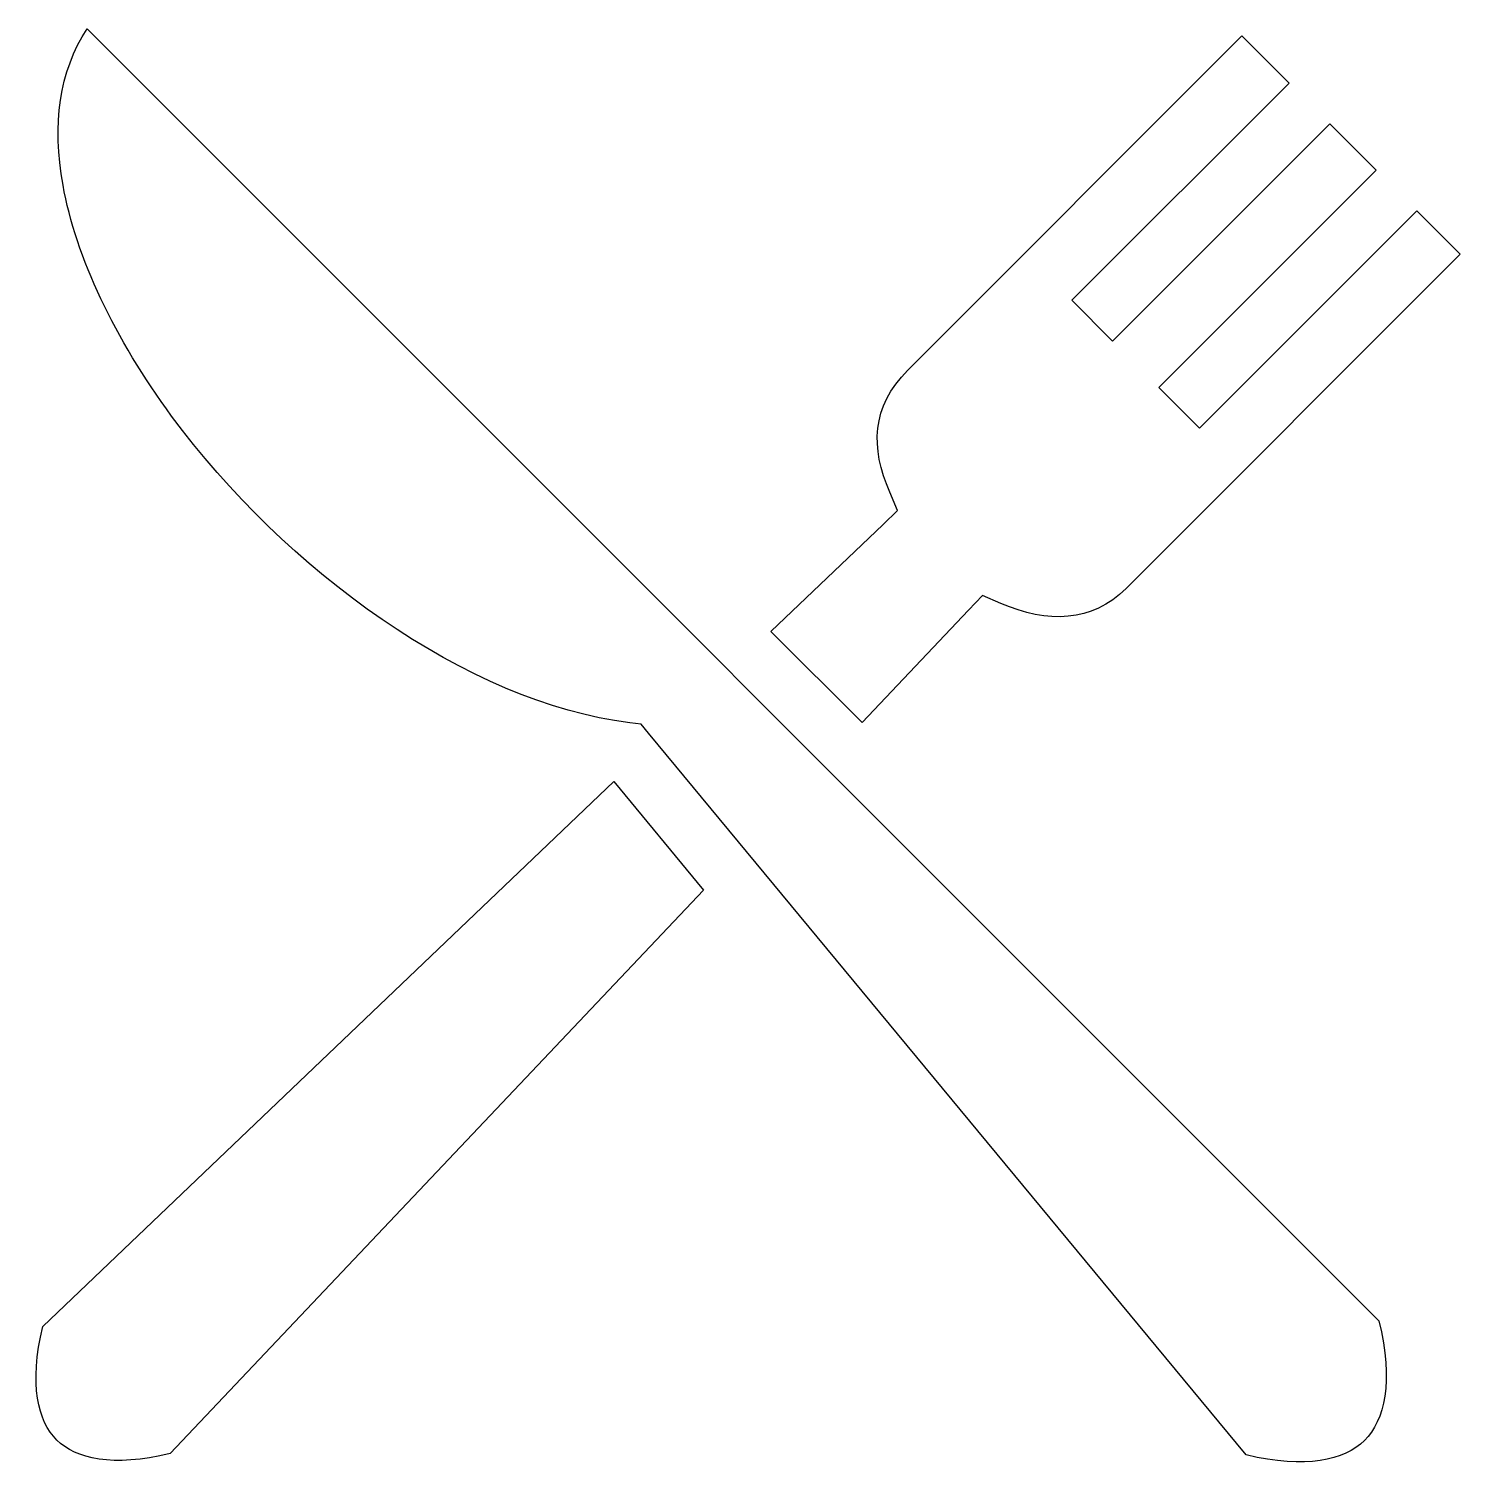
# Model space of a CAD drawing. Header units: centimetres. Extents: x -9.9 to 9.7, y -10.1 to 9.6.
import ezdxf

# ---------------------------------------------------------------- set-up
doc = ezdxf.new("R2010")
doc.units = ezdxf.units.CM
doc.header["$MEASUREMENT"] = 0
doc.layers.add('Layer 1', color=7, linetype='Continuous')

msp = doc.modelspace()

# ---------------------------------------------------------------- linework, layer by layer
at = {"layer": 'Layer 1'}
for points, knots in [([(-9.11225, 9.64854), (-9.49674, 9.06211), (-9.59153, 8.34175), (-9.44297, 7.50986), (-9.44297, 7.50986), (-9.26586, 6.51782), (-8.72991, 5.39986), (-7.95528, 4.34726), (-7.95528, 4.34726), (-6.40594, 2.24202), (-3.90505, 0.42218), (-1.68014, 0.14628), (-1.68014, 0.14628), (-1.68014, 0.14628), (-1.52462, 0.12646), (-1.52462, 0.12646), (-1.52462, 0.12646), (-1.52462, 0.12646), (-1.42447, 0.00653), (-1.42447, 0.00653), (-1.42447, 0.00653), (-1.42447, 0.00653), (6.76265, -9.87658), (6.76265, -9.87658), (6.76265, -9.87658), (7.57868, -10.07156), (8.10557, -9.95016), (8.37954, -9.67881), (8.37954, -9.67881), (8.65561, -9.40539), (8.78292, -8.87741), (8.57845, -8.03957), (8.57845, -8.03957), (8.57845, -8.03957), (-9.11216, 9.64858), (-9.11216, 9.64858), (-9.11216, 9.64858), (-9.11216, 9.64858), (-9.11225, 9.64854), (-9.11225, 9.64854)], [0, 0, 0, 0, 0.09090909, 0.09090909, 0.09090909, 0.09090909, 0.18181818, 0.18181818, 0.18181818, 0.18181818, 0.27272727, 0.27272727, 0.27272727, 0.27272727, 0.36363636, 0.36363636, 0.36363636, 0.36363636, 0.45454545, 0.45454545, 0.45454545, 0.45454545, 0.54545455, 0.54545455, 0.54545455, 0.54545455, 0.63636364, 0.63636364, 0.63636364, 0.63636364, 0.72727273, 0.72727273, 0.72727273, 0.72727273, 0.81818182, 0.81818182, 0.81818182, 0.81818182, 1, 1, 1, 1]), ([(6.70344, 9.55104), (6.70344, 9.55104), (2.12822, 4.97582), (2.12822, 4.97582), (2.12822, 4.97582), (1.6222, 4.46989), (1.61782, 3.91319), (1.87909, 3.30491), (1.87909, 3.30491), (1.87909, 3.30491), (1.98717, 3.05317), (1.98717, 3.05317), (1.98717, 3.05317), (1.98717, 3.05317), (1.78949, 2.86341), (1.78949, 2.86341), (1.78949, 2.86341), (1.78949, 2.86341), (0.25301, 1.39812), (0.25301, 1.39812), (0.25301, 1.39812), (0.25301, 1.39812), (1.50093, 0.15024), (1.50093, 0.15024), (1.50093, 0.15024), (1.50093, 0.15024), (2.95969, 1.69072), (2.95969, 1.69072), (2.95969, 1.69072), (2.95969, 1.69072), (3.14945, 1.89102), (3.14945, 1.89102), (3.14945, 1.89102), (3.14945, 1.89102), (3.40111, 1.78164), (3.40111, 1.78164), (3.40111, 1.78164), (4.04059, 1.50607), (4.647, 1.51737), (5.11684, 1.98721), (5.11684, 1.98721), (5.11684, 1.98721), (9.69206, 6.56243), (9.69206, 6.56243), (9.69206, 6.56243), (9.69206, 6.56243), (9.09774, 7.15675), (9.09774, 7.15675), (9.09774, 7.15675), (9.09774, 7.15675), (6.12224, 4.18256), (6.12224, 4.18256), (6.12224, 4.18256), (6.12224, 4.18256), (5.56617, 4.73989), (5.56617, 4.73989), (5.56617, 4.73989), (5.56617, 4.73989), (8.54028, 7.714), (8.54028, 7.714), (8.54028, 7.714), (8.54028, 7.714), (7.90649, 8.34799), (7.90649, 8.34799), (7.90649, 8.34799), (7.90649, 8.34799), (4.93238, 5.3738), (4.93238, 5.3738), (4.93238, 5.3738), (4.93238, 5.3738), (4.37492, 5.93118), (4.37492, 5.93118), (4.37492, 5.93118), (4.37492, 5.93118), (7.34903, 8.90529), (7.34903, 8.90529), (7.34903, 8.90529), (7.34903, 8.90529), (6.70344, 9.55105), (6.70344, 9.55105), (6.70344, 9.55105), (6.70344, 9.55105), (6.70344, 9.55104), (6.70344, 9.55104)], [0, 0, 0, 0, 0.04545455, 0.04545455, 0.04545455, 0.04545455, 0.09090909, 0.09090909, 0.09090909, 0.09090909, 0.13636364, 0.13636364, 0.13636364, 0.13636364, 0.18181818, 0.18181818, 0.18181818, 0.18181818, 0.22727273, 0.22727273, 0.22727273, 0.22727273, 0.27272727, 0.27272727, 0.27272727, 0.27272727, 0.31818182, 0.31818182, 0.31818182, 0.31818182, 0.36363636, 0.36363636, 0.36363636, 0.36363636, 0.40909091, 0.40909091, 0.40909091, 0.40909091, 0.45454545, 0.45454545, 0.45454545, 0.45454545, 0.5, 0.5, 0.5, 0.5, 0.54545455, 0.54545455, 0.54545455, 0.54545455, 0.59090909, 0.59090909, 0.59090909, 0.59090909, 0.63636364, 0.63636364, 0.63636364, 0.63636364, 0.68181818, 0.68181818, 0.68181818, 0.68181818, 0.72727273, 0.72727273, 0.72727273, 0.72727273, 0.77272727, 0.77272727, 0.77272727, 0.77272727, 0.81818182, 0.81818182, 0.81818182, 0.81818182, 0.86363636, 0.86363636, 0.86363636, 0.86363636, 0.90909091, 0.90909091, 0.90909091, 0.90909091, 1, 1, 1, 1]), ([(-1.90026, -0.65626), (-1.90026, -0.65626), (-9.71845, -8.11603), (-9.71845, -8.11603), (-9.71845, -8.11603), (-9.91137, -8.91511), (-9.78777, -9.41426), (-9.52734, -9.67224), (-9.52734, -9.67224), (-9.26683, -9.93022), (-8.76292, -10.04867), (-7.9737, -9.85803), (-7.9737, -9.85803), (-7.9737, -9.85803), (-0.66936, -2.14268), (-0.66936, -2.14268), (-0.66936, -2.14268), (-0.66936, -2.14268), (-1.90024, -0.65626), (-1.90024, -0.65626), (-1.90024, -0.65626), (-1.90024, -0.65626), (-1.90026, -0.65626), (-1.90026, -0.65626)], [0, 0, 0, 0, 0.14285714, 0.14285714, 0.14285714, 0.14285714, 0.28571429, 0.28571429, 0.28571429, 0.28571429, 0.42857143, 0.42857143, 0.42857143, 0.42857143, 0.57142857, 0.57142857, 0.57142857, 0.57142857, 0.71428571, 0.71428571, 0.71428571, 0.71428571, 1, 1, 1, 1])]:
    msp.add_open_spline(points, degree=3, knots=knots, dxfattribs=at)

doc.saveas('drawing.dxf')
